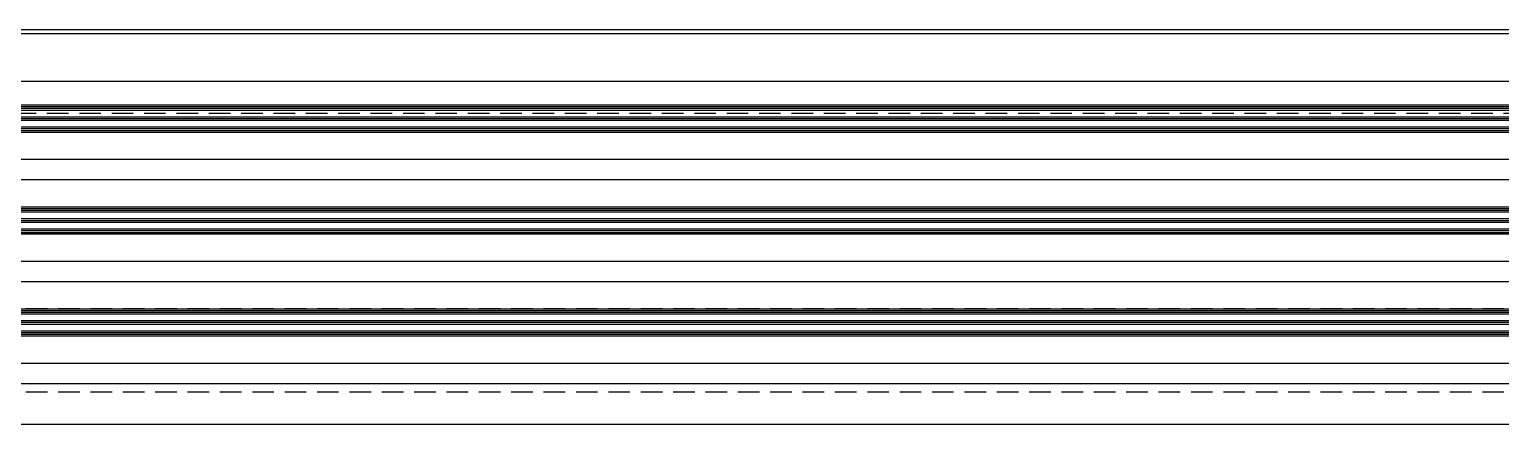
# Model space of a CAD drawing. Extents: x -2 to 4482, y -8 to 1007.
# Drawn here: x 3144.9 to 3577.9, y 192 to 308.3 of the extents above; entities that cross this region are included whole.
import ezdxf

# ---------------------------------------------------------------- set-up
doc = ezdxf.new("R2010")
doc.units = 0
doc.header["$LTSCALE"] = 0.5
doc.linetypes.add('DASHED', pattern=[19.05, 12.7, -6.35])
doc.layers.add('MSM_CONTINUOUS', color=7, linetype='CONTINUOUS')
doc.layers.add('MSM_DASHED', color=4, linetype='DASHED')

msp = doc.modelspace()

# ---------------------------------------------------------------- linework, layer by layer
at = {"layer": 'MSM_CONTINUOUS'}
for p, q in [((930.78, 308.3), (3940.79, 308.3)), ((3982.78, 307), (888.78, 307)), ((3874.78, 293), (996.78, 293)), ((3808.78, 286), (1062.78, 286)), ((3808.78, 285.52), (1062.78, 285.52)), ((3808.78, 285), (1062.78, 285)), ((3808.78, 284.48), (1062.78, 284.48)), ((3808.78, 282.52), (1062.78, 282.52)), ((3808.78, 282), (1062.78, 282)), ((3808.78, 281.48), (1062.78, 281.48)), ((3808.78, 279.52), (1062.78, 279.52)), ((3808.78, 279), (1062.78, 279)), ((3808.78, 278.48), (1062.78, 278.48)), ((3808.78, 278), (1062.78, 278)), ((3808.78, 270), (1062.78, 270)), ((3808.78, 264), (1062.78, 264)), ((3808.78, 256), (1562.68, 256)), ((3808.78, 255.52), (1562.75, 255.52)), ((3808.78, 255), (1562.78, 255)), ((3808.78, 254.48), (1562.78, 254.48)), ((3808.78, 252.52), (1562.78, 252.52)), ((3808.78, 252), (1562.78, 252)), ((3808.78, 251.48), (1562.78, 251.48)), ((3808.78, 249.52), (1562.78, 249.52)), ((3808.78, 249), (1562.78, 249)), ((3808.78, 248.48), (1562.78, 248.48)), ((3808.78, 248), (1562.78, 248)), ((3808.78, 240), (1562.78, 240)), ((3808.78, 234), (1562.78, 234)), ((3808.78, 226), (1562.78, 226)), ((3808.78, 225.52), (1562.78, 225.52)), ((3808.78, 225), (1562.78, 225)), ((3808.78, 224.48), (1562.78, 224.48)), ((3808.78, 222.52), (1562.78, 222.52)), ((3808.78, 222), (1562.78, 222)), ((3808.78, 221.48), (1562.78, 221.48)), ((3808.78, 219.52), (1562.78, 219.52)), ((3808.78, 219), (1562.78, 219)), ((3808.78, 218.48), (1562.78, 218.48)), ((3808.78, 218), (1562.78, 218)), ((3808.78, 210), (1562.78, 210)), ((3808.78, 204), (1562.78, 204)), ((3808.78, 192), (1562.78, 192))]:
    msp.add_line(p, q, dxfattribs=at)
at = {"layer": 'MSM_DASHED'}
for p, q in [((930.78, 283.7), (3940.79, 283.7)), ((3940.79, 226.1), (1534.22, 226.1)), ((3940.79, 201.5), (1508.79, 201.5))]:
    msp.add_line(p, q, dxfattribs=at)

doc.saveas('drawing.dxf')
